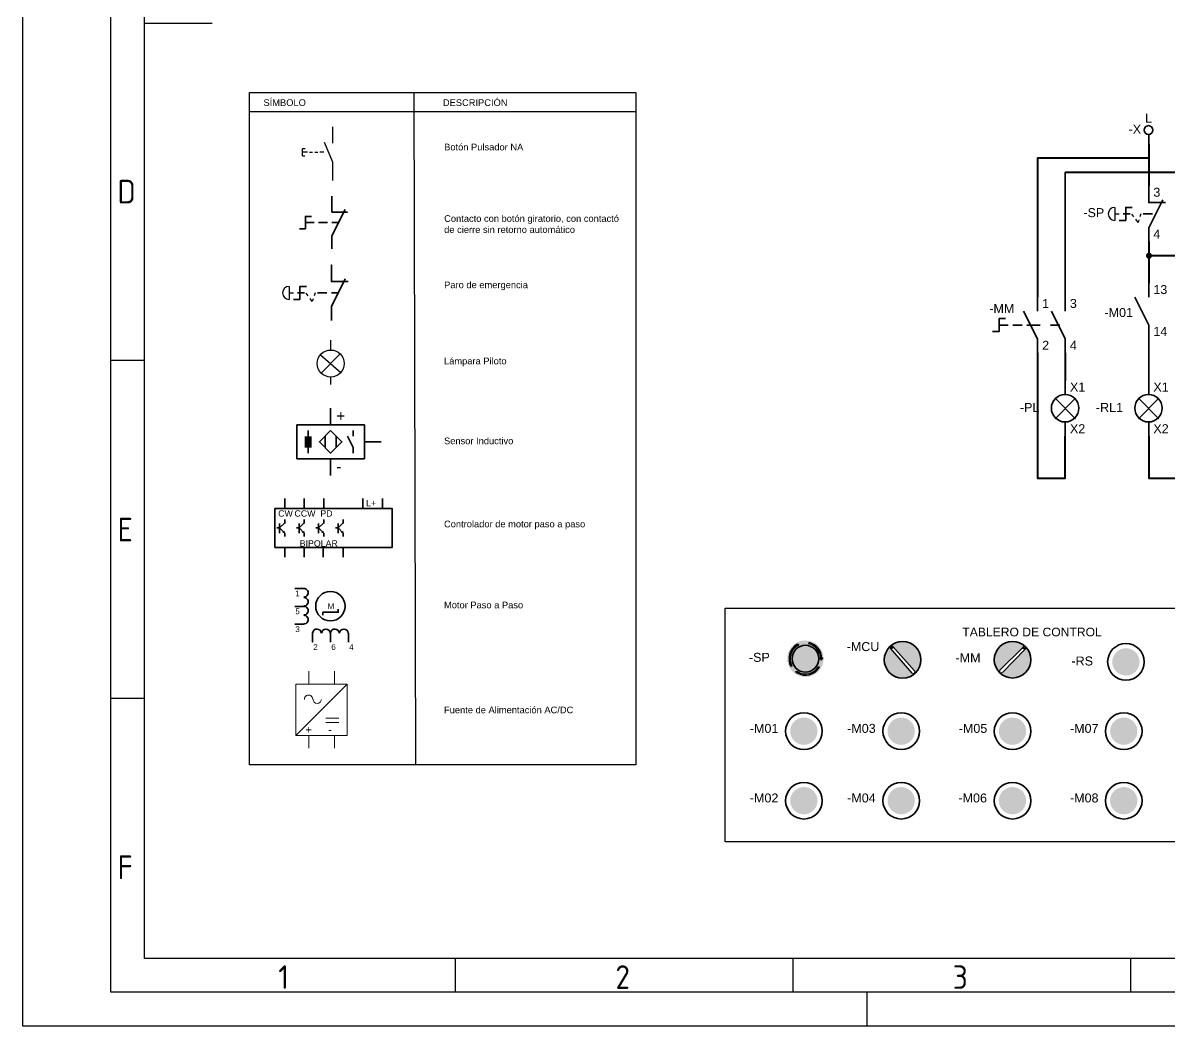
# Model space of a CAD drawing. Header units: millimetres. Extents: x 16878 to 17298, y 15157 to 15454.
# Drawn here: x 16877.7 to 17047.4, y 15156.6 to 15305.1 of the extents above; entities that cross this region are included whole.
import ezdxf

# ---------------------------------------------------------------- set-up
doc = ezdxf.new("R2010")
doc.units = ezdxf.units.MM
doc.linetypes.add('ACAD_ISO02W100', pattern=[15, 12, -3])
for name, color, linetype in [('035', 5, 'Continuous'), ('07', 7, 'Continuous'), ('PDF_Geometría', 7, 'Continuous'), ('PDF_Rellenos sólidos', 1, 'Continuous'), ('PDF_Texto', 7, 'Continuous')]:
    doc.layers.add(name, color=color, linetype=linetype)
doc.styles.add('ISO Proportional', font='isocp.shx')
doc.styles.add('PDF F1', font='arial.ttf')
doc.styles.get("Standard").update_dxf_attribs({"font": 'arial.ttf'})

# ---------------------------------------------------------------- blocks, each defined once
blk = doc.blocks.new('IEC_border_a3')
at = {"layer": '035'}
for p, q in [((17.98, 98.54), (13, 98.54)), ((18, 48.5), (13.02, 48.5)), ((64, 10), (64, 5)), ((114, 10), (114, 5)), ((164, 10), (164, 5)), ((125, 0), (125, 5))]:
    blk.add_line(p, q, dxfattribs=at)
for points in [[(0, 297), (420, 297), (420, 0), (0, 0)], [(18, 287), (410, 287), (410, 10), (18, 10)]]:
    blk.add_lwpolyline(points, close=True, dxfattribs=at)
at = {"layer": '07'}
blk.add_line((18, 148.5), (28, 148.5), dxfattribs=at)
blk.add_lwpolyline([(13, 292), (415, 292), (415, 5), (13, 5)], close=True, dxfattribs=at)
at = {"layer": '035', "style": 'ISO Proportional'}
for s, p in [('D', (14, 121.79)), ('E', (14.02, 71.75)), ('F', (14.02, 21.75)), ('1', (37.81, 5.5)), ('2', (87.73, 5.5)), ('3', (137.68, 5.5))]:
    blk.add_text(s, height=3.5, dxfattribs=at).set_placement(p)

msp = doc.modelspace()

# ---------------------------------------------------------------- hatches: boundary and pattern name
h = msp.add_hatch(color=7)
h.dxf.hatch_style = 1
h.paths.add_polyline_path([(16994.1, 15213.38), (16994.06, 15213.19, -0.342546), (16995.82, 15211.05), (16995.7, 15211.05), (16995.91, 15210.79), (16996.12, 15211.06), (16996, 15211.06, 0.342546)])
h.paths.add_polyline_path([(16992.39, 15212.92), (16992.44, 15212.84), (16992.54, 15213.13), (16992.26, 15213.13), (16992.29, 15213.08, 0.395847), (16991.4, 15209.85), (16991.57, 15209.94, -0.395847)])
h.paths.add_polyline_path([(16995.64, 15209.71), (16995.48, 15209.81, -0.408912), (16992.42, 15209.05), (16992.45, 15209.1), (16992.14, 15209.1), (16992.28, 15208.82), (16992.32, 15208.89, 0.408912)])
at = {"true_color": 0x000000}
h = msp.add_hatch(color=18, dxfattribs=at)
h.dxf.hatch_style = 1
h.paths.add_polyline_path([(17005.23, 15210.82, 1), (17010.65, 15210.82, 1)])
h.paths.add_polyline_path([(17009.72, 15209.19, -1.013933), (17009.35, 15208.86), (17006.15, 15212.53, -1.035544), (17006.47, 15212.81), (17006.49, 15212.79)], flags=16)
h.paths.add_polyline_path([(17006.25, 15212.63, -1), (17006.45, 15212.63, -1)], flags=0)
h = msp.add_hatch(color=18, dxfattribs=at)
h.dxf.hatch_style = 1
h.paths.add_polyline_path([(17026.92, 15210.84, 1), (17021.51, 15210.84, 1)])
h.paths.add_polyline_path([(17022.71, 15208.95, -1.013933), (17022.36, 15209.3), (17025.81, 15212.74, -1.035544), (17026.11, 15212.44), (17026.08, 15212.41)], flags=16)
h.paths.add_polyline_path([(17025.82, 15212.55, -1), (17026.02, 15212.55, -1)], flags=0)
h = msp.add_hatch(color=7)
h.dxf.hatch_style = 1
h.paths.add_polyline_path([(17006.45, 15212.63, 1), (17006.25, 15212.63, 1)])
h = msp.add_hatch(color=7)
h.dxf.hatch_style = 1
h.paths.add_polyline_path([(17026.02, 15212.55, 1), (17025.82, 15212.55, 1)])
at = {"layer": 'PDF_Rellenos sólidos', "transparency": 33554559}
msp.add_hatch(color=256, dxfattribs=at).paths.add_polyline_path([(17044.87, 15270.65, 0.414668), (17044.42, 15271.1), (17044.42, 15271.1, 0.414668), (17043.98, 15270.65), (17043.98, 15270.65, 0.414668), (17044.42, 15270.2), (17044.42, 15270.2, 0.414668)])
msp.add_hatch(color=256, dxfattribs=at).paths.add_polyline_path([(17044.87, 15270.65, 0.414668), (17044.42, 15271.1), (17044.42, 15271.1, 0.414668), (17043.98, 15270.65), (17043.98, 15270.65, 0.414668), (17044.42, 15270.2), (17044.42, 15270.2, 0.414668)])
msp.add_hatch(color=256, dxfattribs=at).paths.add_polyline_path([(17044.87, 15270.65, 0.414668), (17044.42, 15271.1), (17044.42, 15271.1, 0.414668), (17043.98, 15270.65), (17043.98, 15270.65, 0.414668), (17044.42, 15270.2), (17044.42, 15270.2, 0.414668)])
at = {"layer": 'PDF_Rellenos sólidos', "true_color": 0x800000, "transparency": 33554559}
msp.add_hatch(color=16, dxfattribs=at).paths.add_polyline_path([(17044.87, 15270.65, 0.414668), (17044.42, 15271.1), (17044.42, 15271.1, 0.414668), (17043.98, 15270.65), (17043.98, 15270.65, 0.414668), (17044.42, 15270.2), (17044.42, 15270.2, 0.414668)])
at = {"layer": 'PDF_Rellenos sólidos', "true_color": 0xcd2027, "transparency": 33554559}
msp.add_hatch(color=242, dxfattribs=at).paths.add_polyline_path([(16996.26, 15210.99, 0.41393), (16993.56, 15213.69), (16993.56, 15213.69, 0.41393), (16990.86, 15210.99), (16990.86, 15210.99, 0.41393), (16993.56, 15208.29), (16993.56, 15208.29, 0.41393)])
at = {"layer": 'PDF_Rellenos sólidos', "true_color": 0xf8d731, "transparency": 33554559}
msp.add_hatch(color=40, dxfattribs=at).paths.add_polyline_path([(17043.03, 15210.52, 0.41393), (17041.01, 15212.54), (17041.01, 15212.54, 0.41393), (17038.98, 15210.52), (17038.98, 15210.52, 0.41393), (17041.01, 15208.49), (17041.01, 15208.49, 0.41393)])
at = {"layer": 'PDF_Rellenos sólidos', "true_color": 0x008000, "transparency": 33554559}
for points in [[(16995.35, 15200.26, 0.41393), (16993.32, 15202.28), (16993.32, 15202.28, 0.41393), (16991.3, 15200.26), (16991.3, 15200.26, 0.41393), (16993.32, 15198.23), (16993.32, 15198.23, 0.41393)], [(17009.76, 15200.26, 0.41393), (17007.74, 15202.28), (17007.74, 15202.28, 0.41393), (17005.71, 15200.26), (17005.71, 15200.26, 0.41393), (17007.74, 15198.23), (17007.74, 15198.23, 0.41393)], [(17026.24, 15200.26, 0.41393), (17024.21, 15202.28), (17024.21, 15202.28, 0.41393), (17022.19, 15200.26), (17022.19, 15200.26, 0.41393), (17024.21, 15198.23), (17024.21, 15198.23, 0.41393)], [(17042.71, 15200.26, 0.41393), (17040.69, 15202.28), (17040.69, 15202.28, 0.41393), (17038.66, 15200.26), (17038.66, 15200.26, 0.41393), (17040.69, 15198.23), (17040.69, 15198.23, 0.41393)], [(16995.35, 15189.96, 0.41393), (16993.32, 15191.99), (16993.32, 15191.99, 0.41393), (16991.3, 15189.96), (16991.3, 15189.96, 0.41393), (16993.32, 15187.94), (16993.32, 15187.94, 0.41393)], [(17009.76, 15189.96, 0.41393), (17007.74, 15191.99), (17007.74, 15191.99, 0.41393), (17005.71, 15189.96), (17005.71, 15189.96, 0.41393), (17007.74, 15187.94), (17007.74, 15187.94, 0.41393)], [(17026.24, 15189.96, 0.41393), (17024.21, 15191.99), (17024.21, 15191.99, 0.41393), (17022.19, 15189.96), (17022.19, 15189.96, 0.41393), (17024.21, 15187.94), (17024.21, 15187.94, 0.41393)], [(17042.71, 15189.96, 0.41393), (17040.69, 15191.99), (17040.69, 15191.99, 0.41393), (17038.66, 15189.96), (17038.66, 15189.96, 0.41393), (17040.69, 15187.94), (17040.69, 15187.94, 0.41393)]]:
    msp.add_hatch(color=96, dxfattribs=at).paths.add_polyline_path(points)

# ---------------------------------------------------------------- linework, layer by layer
for p, q in [((16935.6, 15294.8), (16935.85, 15195.27)), ((16968.45, 15291.95), (16911.27, 15291.95)), ((16923.6, 15287.33), (16923.6, 15289.72)), ((16919.84, 15285.97), (16919.11, 15285.97)), ((16919.12, 15285.44), (16919.12, 15286.54)), ((16919.12, 15286.54), (16919.49, 15286.54)), ((16920.14, 15285.96), (16920.58, 15285.96)), ((16922.25, 15285.96), (16921.64, 15285.96)), ((16923.6, 15284.48), (16922.34, 15287.42)), ((16919.12, 15285.45), (16919.46, 15285.45)), ((16923.6, 15281.81), (16923.6, 15284.48)), ((17039.36, 15277.8), (17039.36, 15275.88)), ((17039.36, 15276.84), (17040.02, 15276.84)), ((17042.2, 15276.4), (17041.87, 15276.81)), ((17042.81, 15275.56), (17042.48, 15276.04)), ((17042.91, 15275.95), (17042.81, 15275.56)), ((17043.23, 15276.86), (17043.07, 15276.4)), ((16917.11, 15266.11), (16917.11, 15264.18)), ((16917.11, 15265.15), (16917.76, 15265.15)), ((16919.94, 15264.7), (16919.62, 15265.11)), ((16920.55, 15263.87), (16920.22, 15264.34)), ((16920.66, 15264.25), (16920.55, 15263.87)), ((16920.97, 15265.17), (16920.81, 15264.71)), ((16923.28, 15256.69), (16923.28, 15258.13)), ((16921.76, 15256), (16924.77, 15253.36)), ((16921.87, 15253.26), (16924.69, 15256.11)), ((16923.28, 15254.69), (16923.28, 15254.69)), ((16923.26, 15252.69), (16923.26, 15251.57)), ((17009.35, 15208.86), (17006.14, 15212.55)), ((17006.47, 15212.81), (17006.49, 15212.79)), ((17006.49, 15212.79), (17009.72, 15209.19)), ((17022.36, 15209.3), (17025.82, 15212.75)), ((17026.08, 15212.41), (17022.71, 15208.95)), ((17026.11, 15212.44), (17026.08, 15212.41)), ((17007.94, 15210.82), (17007.94, 15210.82)), ((17007.94, 15210.82), (17007.94, 15210.82)), ((17007.94, 15210.82), (17007.94, 15210.82)), ((17007.94, 15210.82), (17007.94, 15210.82)), ((17024.22, 15210.84), (17024.22, 15210.84)), ((17024.22, 15210.84), (17024.22, 15210.84)), ((17024.22, 15210.84), (17024.22, 15210.84)), ((17024.22, 15210.84), (17024.22, 15210.84))]:
    msp.add_line(p, q)
at = {"linetype": 'ACAD_ISO02W100'}
msp.add_line((16920.92, 15285.96), (16921.36, 15285.96), dxfattribs=at)
at = {"color": 18, "true_color": 0x000000}
for p, q in [((16992.29, 15213.08), (16992.26, 15213.13)), ((16992.26, 15213.13), (16992.54, 15213.13)), ((16992.44, 15212.84), (16992.39, 15212.92)), ((16992.54, 15213.13), (16992.44, 15212.84)), ((16994.06, 15213.19), (16994.1, 15213.38)), ((16991.57, 15209.94), (16991.4, 15209.85)), ((16995.48, 15209.81), (16995.64, 15209.71)), ((16995.82, 15211.05), (16995.7, 15211.05)), ((16995.7, 15211.05), (16995.91, 15210.79)), ((16995.91, 15210.79), (16996.12, 15211.06)), ((16996.12, 15211.06), (16996, 15211.06)), ((16992.28, 15208.82), (16992.14, 15209.1)), ((16992.14, 15209.1), (16992.45, 15209.1)), ((16992.32, 15208.89), (16992.28, 15208.82)), ((16992.45, 15209.1), (16992.42, 15209.05))]:
    msp.add_line(p, q, dxfattribs=at)
for points in [[(16911.27, 15294.8), (16968.45, 15294.8), (16968.45, 15195.27), (16911.27, 15195.27)], [(16981.66, 15218.46), (17079.63, 15218.46), (17079.63, 15183.89), (16981.66, 15183.89)]]:
    msp.add_lwpolyline(points, close=True)
for centre, radius in [((16923.28, 15254.69), 2), ((17006.35, 15212.63), 0.102), ((17025.92, 15212.55), 0.102)]:
    msp.add_circle(centre, radius)
for centre in [(17006.35, 15212.63), (17025.92, 15212.55)]:
    msp.add_circle(centre, 0.109, dxfattribs=at)
for centre, radius, start, end in [((17039.36, 15276.84), 0.961, 90, 270), ((16917.11, 15265.15), 0.961, 90, 270), ((17006.3, 15212.68), 0.211, 39.0452, 221.9641), ((17025.96, 15212.59), 0.211, 312.8933, 135.8121), ((17009.54, 15209.02), 0.247, 220.891, 42.7866), ((17022.53, 15209.12), 0.247, 134.739, 316.6346)]:
    msp.add_arc(centre, radius, start, end)
for radius, start, end in [(2.44, 121.3836, 207.7675), (2.26, 121.3836, 207.7675), (2.26, 1.5644, 77.1991), (2.44, 1.5644, 77.1991), (2.44, 239.4987, 328.4596), (2.26, 239.4987, 328.4596)]:
    msp.add_arc((16993.56, 15210.99), radius, start, end, dxfattribs=at)
at = {"layer": 'PDF_Geometría', "lineweight": 35}
for points in [[(17044.39, 15288.53), (17044.39, 15287.16)], [(17032.03, 15283.04), (17032.03, 15264.51), (17032.03, 15262.45)], [(17044.39, 15280.98), (17044.39, 15278.92), (17044.39, 15278.51), (17046.86, 15278.51)], [(16923.44, 15279.46), (16923.44, 15277.51), (16923.44, 15277.12), (16925.78, 15277.12)], [(16925.39, 15277.51), (16923.44, 15273.61), (16923.44, 15271.66)], [(17041.93, 15277.8), (17040.97, 15277.8), (17040.97, 15275.88), (17040, 15275.88)], [(17046.45, 15278.92), (17044.39, 15274.8), (17044.39, 15272.74)], [(16920.45, 15276.47), (16919.54, 15276.47), (16919.54, 15274.65), (16918.63, 15274.65)], [(17040.61, 15276.84), (17041.65, 15276.84)], [(17043.56, 15276.86), (17044.94, 15276.86)], [(16919.54, 15275.56), (16920.84, 15275.56)], [(16921.49, 15275.56), (16922.79, 15275.56)], [(16923.44, 15275.56), (16924.48, 15275.56)], [(16923.37, 15269.28), (16923.37, 15269.28), (16923.37, 15267.23), (16923.37, 15266.81), (16925.84, 15266.81)], [(16925.43, 15267.23), (16923.37, 15263.11), (16923.37, 15261.05)], [(16919.67, 15266.11), (16918.71, 15266.11), (16918.71, 15264.18), (16917.75, 15264.18)], [(17044.39, 15266.57), (17044.39, 15264.51)], [(16918.35, 15265.15), (16919.4, 15265.15)], [(16921.31, 15265.17), (16922.68, 15265.17)], [(16923.37, 15265.17), (16924.47, 15265.17)], [(17027.91, 15264.51), (17027.91, 15262.45)], [(17042.33, 15264.51), (17044.39, 15260.39), (17044.39, 15258.33), (17044.39, 15252.15), (17044.39, 15250.09)], [(17025.85, 15262.45), (17027.91, 15258.33), (17027.91, 15256.27)], [(17029.97, 15262.45), (17032.03, 15258.33), (17032.03, 15256.27)], [(17023.18, 15261.35), (17022.22, 15261.35), (17022.22, 15259.43), (17021.26, 15259.43)], [(17022.22, 15260.39), (17023.59, 15260.39)], [(17024.28, 15260.39), (17025.65, 15260.39)], [(17026.34, 15260.39), (17027.43, 15260.39)], [(17026.95, 15260.39), (17028.33, 15260.39)], [(17029.84, 15260.39), (17031.21, 15260.39)], [(17032.03, 15252.15), (17032.03, 15250.09)], [(17030.52, 15249.54), (17033.54, 15246.52)], [(17030.52, 15246.52), (17033.54, 15249.54)], [(17042.88, 15249.54), (17045.9, 15246.52)], [(17042.88, 15246.52), (17045.9, 15249.54)], [(16923.26, 15248.09), (16923.26, 15245.59)], [(17032.03, 15245.97), (17032.03, 15243.92)], [(17044.39, 15245.97), (17044.39, 15243.92)], [(16919.93, 15244.75), (16919.93, 15241.42)], [(16922.43, 15243.92), (16922.43, 15242.25)], [(16924.1, 15243.92), (16924.1, 15242.25)], [(16925.76, 15243.92), (16926.6, 15242.25), (16926.6, 15241.42)], [(16926.6, 15244.75), (16926.6, 15243.92)], [(16928.26, 15243.09), (16930.76, 15243.09)], [(16923.26, 15240.59), (16923.26, 15238.09)], [(16916.46, 15234.69), (16916.46, 15233.24)], [(16919.35, 15234.69), (16919.35, 15233.24)], [(16922.25, 15234.69), (16922.25, 15233.24)], [(16928.03, 15234.69), (16928.03, 15233.24)], [(16930.92, 15234.69), (16930.92, 15233.24)], [(16916.46, 15231.6), (16916.46, 15231.02)], [(16919.35, 15231.6), (16919.35, 15231.02)], [(16922.25, 15231.6), (16922.25, 15231.02)], [(16925.14, 15231.6), (16925.14, 15231.02)], [(16915.31, 15230.35), (16915.69, 15230.35), (16916.46, 15231.12)], [(16915.69, 15231.02), (16915.69, 15229.58)], [(16915.69, 15230.35), (16916.46, 15229.58), (16916.46, 15229.1)], [(16918.2, 15230.35), (16918.58, 15230.35), (16919.35, 15231.12)], [(16918.58, 15231.02), (16918.58, 15229.58)], [(16918.58, 15230.35), (16919.35, 15229.58), (16919.35, 15229.1)], [(16921.09, 15230.35), (16921.48, 15230.35), (16922.25, 15231.12)], [(16921.48, 15231.02), (16921.48, 15229.58)], [(16921.48, 15230.35), (16922.25, 15229.58), (16922.25, 15229.1)], [(16923.98, 15230.35), (16924.37, 15230.35), (16925.14, 15231.12)], [(16924.37, 15231.02), (16924.37, 15229.58)], [(16924.37, 15230.35), (16925.14, 15229.58), (16925.14, 15229.1)], [(16916.46, 15227.46), (16916.46, 15226.01)], [(16919.35, 15227.46), (16919.35, 15226.01)], [(16922.18, 15227.46), (16922.18, 15226.01)], [(16925.14, 15227.46), (16925.14, 15226.01)], [(16917.96, 15221.39), (16919.28, 15221.39)], [(16917.96, 15218.74), (16919.28, 15218.74)], [(16924.4, 15218.3), (16924.4, 15217.77)], [(16922.11, 15217.41), (16922.11, 15217.86), (16924.4, 15217.86)], [(16917.96, 15216.09), (16919.28, 15216.09)], [(16925.9, 15214.77), (16925.9, 15213.44)]]:
    msp.add_lwpolyline(points, dxfattribs=at)
at = {"layer": 'PDF_Geometría', "color": 1, "lineweight": 40}
for points in [[(17044.39, 15287.16), (17044.39, 15280.98)], [(17044.39, 15285.1), (17027.91, 15285.1), (17027.91, 15264.51)], [(17044.39, 15272.74), (17044.39, 15266.57)], [(17044.39, 15270.69), (17058.8, 15270.69)], [(17027.91, 15256.27), (17027.91, 15237.74), (17032.03, 15237.74), (17032.03, 15243.92)]]:
    msp.add_lwpolyline(points, dxfattribs=at)
at = {"layer": 'PDF_Geometría', "color": 16, "lineweight": 40, "true_color": 0x800000}
for points in [[(17032.03, 15283.04), (17048.51, 15283.04)], [(17032.03, 15256.27), (17032.03, 15252.15)], [(17044.39, 15243.92), (17044.39, 15237.74), (17198.83, 15237.74), (17198.83, 15243.92)]]:
    msp.add_lwpolyline(points, dxfattribs=at)
at = {"layer": 'PDF_Geometría', "lineweight": 35}
for points in [[(16918.26, 15245.59), (16928.26, 15245.59), (16928.26, 15240.59), (16918.26, 15240.59)], [(16923.26, 15244.75), (16924.93, 15243.09), (16923.26, 15241.42), (16921.6, 15243.09)], [(16915.02, 15233.24), (16932.37, 15233.24), (16932.37, 15227.46), (16915.02, 15227.46)]]:
    msp.add_lwpolyline(points, close=True, dxfattribs=at)
for points in [[(16921.88, 15214.76, 0.968286), (16920.6, 15214.77), (16920.6, 15213.44), (16920.6, 15213.44)], [(16924.53, 15214.76, 0.968296), (16923.25, 15214.77), (16923.25, 15213.44)]]:
    msp.add_lwpolyline(points, format="xyb", dxfattribs=at)
at = {"layer": 'PDF_Geometría', "lineweight": 18}
for points in [[(16920.02, 15209.15), (16920.02, 15207.24)], [(16923.82, 15209.15), (16923.82, 15207.24)], [(16918.12, 15199.64), (16925.73, 15207.24)], [(16922.56, 15202.17), (16924.46, 15202.17)], [(16922.56, 15201.54), (16924.46, 15201.54)], [(16920.02, 15199.64), (16920.02, 15197.74)], [(16923.82, 15199.64), (16923.82, 15197.74)]]:
    msp.add_lwpolyline(points, dxfattribs=at)
msp.add_lwpolyline([(16918.12, 15207.24), (16925.73, 15207.24), (16925.73, 15199.64), (16918.12, 15199.64)], close=True, dxfattribs=at)
at = {"layer": 'PDF_Geometría', "lineweight": 35}
for centre, radius in [((17044.35, 15289.25), 0.655), ((17032, 15248.07), 2.03), ((17044.35, 15248.07), 2.03), ((16923.23, 15218.76), 2.18)]:
    msp.add_circle(centre, radius, dxfattribs=at)
at = {"layer": 'PDF_Geometría', "color": 242, "lineweight": 35, "true_color": 0xcd2027}
msp.add_circle((16993.56, 15210.99), 1.98, dxfattribs=at)
at = {"layer": 'PDF_Geometría', "color": 18, "lineweight": 35, "true_color": 0x000000}
for centre in [(17007.94, 15210.82), (17024.22, 15210.84)]:
    msp.add_circle(centre, 2.71, dxfattribs=at)
at = {"layer": 'PDF_Geometría', "color": 40, "lineweight": 35, "true_color": 0xf8d731}
msp.add_circle((17041.01, 15210.52), 2.71, dxfattribs=at)
at = {"layer": 'PDF_Geometría', "color": 8, "lineweight": 35, "true_color": 0x808080}
for centre in [(16993.33, 15200.26), (17007.74, 15200.26), (17024.22, 15200.26), (17040.69, 15200.26), (16993.33, 15189.96), (17007.74, 15189.96), (17024.22, 15189.96), (17040.69, 15189.96)]:
    msp.add_circle(centre, 2.71, dxfattribs=at)
at = {"layer": 'PDF_Geometría', "lineweight": 35}
for centre, radius, start, end in [((16919.3, 15220.75), 0.639, 269.883, 90.117), ((16919.3, 15219.42), 0.639, 269.883, 90.117), ((16919.3, 15218.1), 0.639, 269.883, 90.117), ((16919.3, 15216.77), 0.639, 269.883, 90.117), ((16922.57, 15214.74), 0.64, 1.7431, 178.0507), ((16925.22, 15214.74), 0.64, 1.7431, 178.0507)]:
    msp.add_arc(centre, radius, start, end, dxfattribs=at)
at = {"layer": 'PDF_Geometría', "lineweight": 18}
for centre, start, end in [((16920, 15204.98), 359.956, 180.044), ((16921.27, 15204.98), 181.4854, 358.5142)]:
    msp.add_arc(centre, 0.618, start, end, dxfattribs=at)
at = {"layer": 'PDF_Geometría', "lineweight": 35}
for points in [[(16919.3, 15221.39), (16919.29, 15221.39), (16919.29, 15221.39), (16919.28, 15221.39)], [(16919.28, 15220.11), (16919.29, 15220.11), (16919.29, 15220.11), (16919.3, 15220.11)], [(16919.3, 15220.06), (16919.29, 15220.06), (16919.29, 15220.06), (16919.28, 15220.06)], [(16919.28, 15218.78), (16919.29, 15218.78), (16919.29, 15218.78), (16919.3, 15218.78)], [(16919.3, 15218.74), (16919.29, 15218.74), (16919.29, 15218.74), (16919.28, 15218.74)], [(16919.28, 15217.46), (16919.29, 15217.46), (16919.29, 15217.46), (16919.3, 15217.46)], [(16919.3, 15217.41), (16919.29, 15217.41), (16919.29, 15217.41), (16919.28, 15217.41)], [(16919.28, 15216.13), (16919.29, 15216.13), (16919.29, 15216.13), (16919.3, 15216.13)]]:
    msp.add_open_spline(points, degree=3, dxfattribs=at)
at = {"layer": 'PDF_Geometría', "lineweight": 18}
for points in [[(16919.39, 15204.98), (16919.39, 15204.97), (16919.39, 15204.96), (16919.39, 15204.96)], [(16920.62, 15204.96), (16920.62, 15204.96), (16920.62, 15204.97), (16920.62, 15204.98)]]:
    msp.add_open_spline(points, degree=3, dxfattribs=at)
at = {"layer": 'PDF_Rellenos sólidos', "color": 7, "lineweight": 35, "transparency": 33554559}
for points in [[(16919.43, 15243.92), (16920.43, 15243.92), (16919.43, 15242.25), (16920.43, 15242.25)], [(16916.46, 15229.96), (16916.08, 15229.58), (16916.46, 15229.58)], [(16919.35, 15229.96), (16918.97, 15229.58), (16919.35, 15229.58)], [(16922.25, 15229.96), (16921.86, 15229.58), (16922.25, 15229.58)], [(16925.14, 15229.96), (16924.75, 15229.58), (16925.14, 15229.58)]]:
    msp.add_solid(points, dxfattribs=at)

# ---------------------------------------------------------------- block references
msp.add_blockref('IEC_border_a3', (16877.7, 15156.6))

# ---------------------------------------------------------------- texts
at = {"char_height": 0.6575, "attachment_point": 1}
for s, insert in [('{\\H1.5x;SÍMBOLO                                                     DESCRIPCIÓN } ', (16913.32, 15293.81)), ('{\\H1.5x;Botón Pulsador NA   } ', (16940.07, 15287.23)), ('{\\H1.5x;Contacto con botón giratorio, con contactó\\Pde cierre sin retorno automático    } ', (16940.07, 15276.65)), ('{\\H1.5x;Paro de emergencia}', (16940.07, 15266.83)), ('{\\H1.5x;Lámpara Piloto    } ', (16940.05, 15255.55)), ('{\\H1.5x;Sensor Inductivo } ', (16940.05, 15243.73)), ('{\\H1.5x;Controlador de motor paso a paso } ', (16940.05, 15231.42)), ('{\\H1.5x;Motor Paso a Paso}', (16940.05, 15219.43)), ('{\\H1.5x;Fuente de Alimentación AC/DC  } ', (16940.05, 15203.9))]:
    msp.add_mtext_dynamic_manual_height_columns(s, width=55.2107, gutter_width=3.29, heights=[0], dxfattribs=dict(at, insert=insert))
at = {"layer": 'PDF_Texto', "attachment_point": 4, "style": 'PDF F1'}
for s, insert, char_height in [('L  ', (17043.84, 15291.02), 1.327), ('   -X', (17039.86, 15289.38), 1.327), ('3', (17045.07, 15280.04), 1.33), ('  -SP', (17033.68, 15277.02), 1.327), ('4', (17045.07, 15273.86), 1.33), ('13', (17045.07, 15265.63), 1.327), ('1', (17028.6, 15263.57), 1.33), ('3', (17032.71, 15263.57), 1.33), ('  -MM', (17019.75, 15262.83), 1.327), ('-M01', (17037.83, 15262.23), 1.327), ('14', (17045.07, 15259.45), 1.327), ('2', (17028.6, 15257.39), 1.33), ('4', (17032.71, 15257.39), 1.33), ('X1', (17032.72, 15251.21), 1.327), ('X1', (17045.07, 15251.21), 1.327), ('  -PL', (17024.28, 15248.19), 1.327), ('-RL1', (17036.56, 15248.19), 1.327), ('+', (16924.11, 15246.95), 1.61), ('X2', (17032.72, 15245.04), 1.327), ('X2', (17045.07, 15245.04), 1.327), ('-', (16924.1, 15239.45), 1.61), ('L+', (16928.51, 15234.03), 0.932), ('CW  ', (16915.5, 15232.48), 0.932), ('CCW  PD  ', (16917.91, 15232.48), 0.932), ('BIPOLAR  ', (16918.68, 15228.05), 0.932), ('1', (16918.04, 15220.65), 0.853), ('5', (16918.04, 15218), 0.853), ('M   ', (16922.81, 15218.75), 0.853), ('3', (16918.04, 15215.35), 0.853), ('TABLERO DE CONTROL', (17016.79, 15214.93), 1.2849), ('2', (16920.69, 15212.71), 0.853), (' 6', (16923.03, 15212.71), 0.853), (' 4', (16925.68, 15212.71), 0.853), ('  -MCU', (16998.63, 15212.77), 1.327), ('  -SP', (16984.16, 15211.18), 1.327), ('  -MM', (17014.75, 15211.13), 1.327), (' -RS', (17032.43, 15210.64), 1.327), ('-M01', (16985.33, 15200.66), 1.327), ('-M03', (16999.74, 15200.66), 1.327), (' -M05', (17015.74, 15200.66), 1.327), (' -M07', (17032.21, 15200.66), 1.327), ('+     -   ', (16919.51, 15200.48), 1.226), ('-M02', (16985.33, 15190.36), 1.327), ('-M04', (16999.74, 15190.36), 1.327), ('-M06', (17016.21, 15190.36), 1.327), (' -M08', (17032.21, 15190.36), 1.327)]:
    msp.add_mtext(s, dxfattribs=dict(at, insert=insert, char_height=char_height))

doc.saveas('drawing.dxf')
